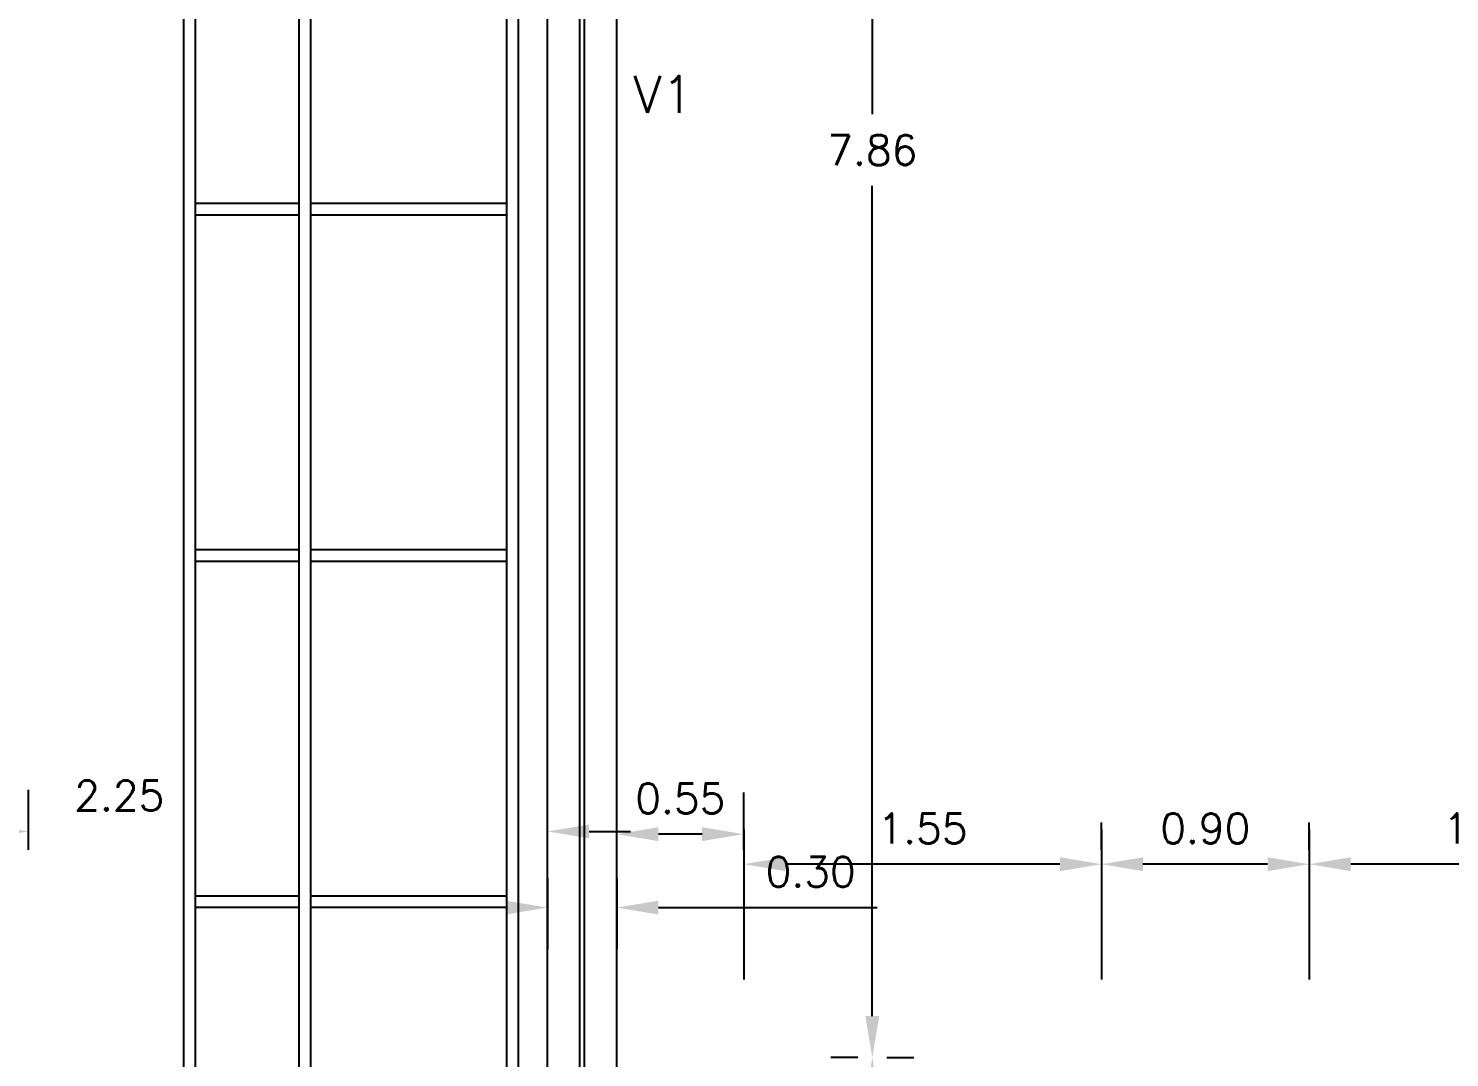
# Model space of a CAD drawing. Extents: x 19.8 to 90.6, y 5.5 to 74.
# Drawn here: x 26.48 to 32.63, y 44.06 to 48.52 of the extents above; entities that cross this region are included whole.
import ezdxf

# ---------------------------------------------------------------- set-up
doc = ezdxf.new("R2010")
doc.units = 0
doc.header["$MEASUREMENT"] = 0
doc.linetypes.add('Default', pattern=[0])
doc.linetypes.add('Solid', pattern=[0])
doc.layers.get('DEFPOINTS').update_dxf_attribs({"linetype": 'Solid'})
for name, color, linetype in [('1st floor plan$0$2FIN', 7, 'Continuous'), ('1st floor plan$0$FAC', 142, 'Continuous'), ('Dimensions (COTAS)', 212, 'Solid'), ('Text O', 212, 'Default'), ('Xref_Plan', 7, 'Continuous')]:
    doc.layers.add(name, color=color, linetype=linetype)
doc.styles.add('Simplex', font='SIMPLEX.SHX')
doc.dimstyles.get("Standard").update_dxf_attribs({"dimtxt": 0.13, "dimasz": 0.18, "dimexe": 0.18, "dimexo": 0.0625, "dimgap": 0.09, "dimtad": 1, "dimtih": 1, "dimtoh": 1, "dimzin": 0, "dimdsep": 46, "dimtxsty": 'Simplex', "dimcen": 0.09, "dimadec": 0, "dimazin": 0, "dimtfac": 1, "dimtofl": 0, "dimtmove": 0, "dimatfit": 3, "dimfxl": 1, "dimtolj": 1, "dimtzin": 0, "dimarcsym": 0})

# ---------------------------------------------------------------- blocks, each defined once
blk = doc.blocks.new('*D149')
at = {"layer": 'DEFPOINTS', "color": 0}
for p in [(30.1337, 51.9266), (30.1337, 44.0621), (30.1337, 44.0621)]:
    blk.add_point(p, dxfattribs=at)
at = {"layer": 'Dimensions (COTAS)', "color": 0, "lineweight": -2}
for p, q in [((30.1962, 51.9266), (30.3137, 51.9266)), ((30.1337, 51.7466), (30.1337, 48.1493)), ((30.1337, 44.2421), (30.1337, 47.8393)), ((30.0712, 44.0621), (29.9537, 44.0621))]:
    blk.add_line(p, q, dxfattribs=at)
at = {"layer": 'Dimensions (COTAS)', "color": 0}
for points in [[(30.1037, 51.7466), (30.1637, 51.7466), (30.1337, 51.9266)], [(30.1037, 44.2421), (30.1637, 44.2421), (30.1337, 44.0621)]]:
    blk.add_solid(points, dxfattribs=at)
at = {"layer": 'Dimensions (COTAS)', "color": 0, "insert": (30.1337, 47.9943), "char_height": 0.13, "attachment_point": 5, "style": 'Simplex'}
blk.add_mtext('\\A1;7.86', dxfattribs=at)
blk = doc.blocks.new('*D150')
at = {"layer": 'DEFPOINTS', "color": 0}
for p in [(29.0266, 45.03), (29.0266, 44.9), (29.5764, 44.9)]:
    blk.add_point(p, dxfattribs=at)
at = {"layer": 'Dimensions (COTAS)', "color": 0, "lineweight": -2}
for p, q in [((29.0266, 44.9625), (29.0266, 45.21)), ((29.5764, 44.9625), (29.5764, 45.21)), ((29.3964, 45.03), (29.2066, 45.03))]:
    blk.add_line(p, q, dxfattribs=at)
at = {"layer": 'Dimensions (COTAS)', "color": 0}
for points in [[(29.2066, 45.06), (29.2066, 45), (29.0266, 45.03)], [(29.3964, 45.06), (29.3964, 45), (29.5764, 45.03)]]:
    blk.add_solid(points, dxfattribs=at)
at = {"layer": 'Dimensions (COTAS)', "color": 0, "insert": (29.3015, 45.185), "char_height": 0.13, "attachment_point": 5, "style": 'Simplex'}
blk.add_mtext('\\A1;0.55', dxfattribs=at)
blk = doc.blocks.new('*D151')
at = {"layer": 'DEFPOINTS', "color": 0}
for p in [(28.7266, 44.9), (29.0266, 44.9), (28.7266, 44.712)]:
    blk.add_point(p, dxfattribs=at)
at = {"layer": 'Dimensions (COTAS)', "color": 0, "lineweight": -2}
for p, q in [((28.7266, 44.8375), (28.7266, 44.532)), ((29.0266, 44.8375), (29.0266, 44.532)), ((28.5466, 44.712), (28.3666, 44.712)), ((29.2066, 44.712), (30.1547, 44.712))]:
    blk.add_line(p, q, dxfattribs=at)
at = {"layer": 'Dimensions (COTAS)', "color": 0}
for points in [[(28.5466, 44.742), (28.5466, 44.682), (28.7266, 44.712)], [(29.2066, 44.742), (29.2066, 44.682), (29.0266, 44.712)]]:
    blk.add_solid(points, dxfattribs=at)
at = {"layer": 'Dimensions (COTAS)', "color": 0, "insert": (29.8666, 44.867), "char_height": 0.13, "attachment_point": 5, "style": 'Simplex'}
blk.add_mtext('\\A1;0.30', dxfattribs=at)
blk = doc.blocks.new('*D154')
at = {"layer": 'DEFPOINTS', "color": 0}
for p in [(26.4773, 45.0419), (26.4773, 44.9), (28.7266, 44.9)]:
    blk.add_point(p, dxfattribs=at)
at = {"layer": 'Dimensions (COTAS)', "color": 0, "lineweight": -2}
for p, q in [((26.4773, 44.9625), (26.4773, 45.2219)), ((28.7266, 44.9625), (28.7266, 45.2219)), ((26.2973, 45.0419), (26.1173, 45.0419)), ((28.9066, 45.0419), (29.0866, 45.0419))]:
    blk.add_line(p, q, dxfattribs=at)
at = {"layer": 'Dimensions (COTAS)', "color": 0}
for points in [[(26.2973, 45.0719), (26.2973, 45.0119), (26.4773, 45.0419)], [(28.9066, 45.0719), (28.9066, 45.0119), (28.7266, 45.0419)]]:
    blk.add_solid(points, dxfattribs=at)
at = {"layer": 'Dimensions (COTAS)', "color": 0, "insert": (26.8709, 45.1969), "char_height": 0.13, "attachment_point": 5, "style": 'Simplex'}
blk.add_mtext('\\A1;2.25', dxfattribs=at)
blk = doc.blocks.new('L')
at = {"color": 0}
blk.add_line((0, 0.15), (0, -0.5), dxfattribs=at)
blk = doc.blocks.new('*D160')
at = {"layer": 'DEFPOINTS', "color": 0}
for p in [(29.5764, 44.9), (29.5764, 44.9), (31.1264, 44.9)]:
    blk.add_point(p, dxfattribs=at)
at = {"layer": 'Dimensions (COTAS)', "color": 0, "lineweight": -2}
for p, q in [((29.5764, 44.9625), (29.5764, 45.08)), ((30.9464, 44.9), (29.7564, 44.9)), ((31.1264, 44.8375), (31.1264, 44.72))]:
    blk.add_line(p, q, dxfattribs=at)
at = {"layer": 'Dimensions (COTAS)', "color": 0}
for points in [[(29.7564, 44.93), (29.7564, 44.87), (29.5764, 44.9)], [(30.9464, 44.93), (30.9464, 44.87), (31.1264, 44.9)]]:
    blk.add_solid(points, dxfattribs=at)
at = {"layer": 'Dimensions (COTAS)', "color": 0, "insert": (30.3514, 45.055), "char_height": 0.13, "attachment_point": 5, "style": 'Simplex'}
blk.add_mtext('\\A1;1.55', dxfattribs=at)
blk = doc.blocks.new('*D161')
at = {"layer": 'DEFPOINTS', "color": 0}
for p in [(32.0264, 44.9), (32.0264, 44.9), (33.5764, 44.9)]:
    blk.add_point(p, dxfattribs=at)
at = {"layer": 'Dimensions (COTAS)', "color": 0, "lineweight": -2}
for p, q in [((32.0264, 44.9625), (32.0264, 45.08)), ((33.3964, 44.9), (32.2064, 44.9)), ((33.5764, 44.8375), (33.5764, 44.72))]:
    blk.add_line(p, q, dxfattribs=at)
at = {"layer": 'Dimensions (COTAS)', "color": 0}
for points in [[(32.2064, 44.93), (32.2064, 44.87), (32.0264, 44.9)], [(33.3964, 44.93), (33.3964, 44.87), (33.5764, 44.9)]]:
    blk.add_solid(points, dxfattribs=at)
at = {"layer": 'Dimensions (COTAS)', "color": 0, "insert": (32.8014, 45.055), "char_height": 0.13, "attachment_point": 5, "style": 'Simplex'}
blk.add_mtext('\\A1;1.55', dxfattribs=at)
blk = doc.blocks.new('*D163')
at = {"layer": 'DEFPOINTS', "color": 0}
for p in [(31.1264, 44.9), (31.1264, 44.9), (32.0264, 44.9)]:
    blk.add_point(p, dxfattribs=at)
at = {"layer": 'Dimensions (COTAS)', "color": 0, "lineweight": -2}
for p, q in [((31.1264, 44.9625), (31.1264, 45.08)), ((31.8464, 44.9), (31.3064, 44.9)), ((32.0264, 44.8375), (32.0264, 44.72))]:
    blk.add_line(p, q, dxfattribs=at)
at = {"layer": 'Dimensions (COTAS)', "color": 0}
for points in [[(31.3064, 44.93), (31.3064, 44.87), (31.1264, 44.9)], [(31.8464, 44.93), (31.8464, 44.87), (32.0264, 44.9)]]:
    blk.add_solid(points, dxfattribs=at)
at = {"layer": 'Dimensions (COTAS)', "color": 0, "insert": (31.5764, 45.055), "char_height": 0.13, "attachment_point": 5, "style": 'Simplex'}
blk.add_mtext('\\A1;0.90', dxfattribs=at)
blk = doc.blocks.new('*D165')
at = {"layer": 'DEFPOINTS', "color": 0}
for p in [(30.1337, 44.0621), (30.1337, 42.1621), (30.1337, 42.1621)]:
    blk.add_point(p, dxfattribs=at)
at = {"layer": 'Dimensions (COTAS)', "color": 0, "lineweight": -2}
for p, q in [((30.1962, 44.0621), (30.3137, 44.0621)), ((30.1337, 43.8821), (30.1337, 43.2671)), ((30.1337, 42.3421), (30.1337, 42.9571)), ((30.0712, 42.1621), (29.9537, 42.1621))]:
    blk.add_line(p, q, dxfattribs=at)
at = {"layer": 'Dimensions (COTAS)', "color": 0}
for points in [[(30.1037, 43.8821), (30.1637, 43.8821), (30.1337, 44.0621)], [(30.1037, 42.3421), (30.1637, 42.3421), (30.1337, 42.1621)]]:
    blk.add_solid(points, dxfattribs=at)
at = {"layer": 'Dimensions (COTAS)', "color": 0, "insert": (30.1337, 43.1121), "char_height": 0.13, "attachment_point": 5, "style": 'Simplex'}
blk.add_mtext('\\A1;1.90', dxfattribs=at)
blk = doc.blocks.new('1st floor plan')
at = {"layer": '1st floor plan$0$2FIN'}
for p, q in [((28.7266, 43.5921), (28.7266, 51.927)), ((28.8666, 43.5921), (28.8666, 51.927)), ((28.8866, 43.5921), (28.8866, 51.927)), ((29.0266, 43.5921), (29.0266, 51.927))]:
    blk.add_line(p, q, dxfattribs=at)
at = {"layer": '1st floor plan$0$FAC'}
for p, q in [((27.1493, 54.2871), (27.1493, 43.642)), ((27.1993, 54.2871), (27.1993, 43.642)), ((27.6493, 54.2871), (27.6493, 43.642)), ((27.6993, 54.2871), (27.6993, 43.642)), ((28.5493, 54.2871), (28.5493, 43.642)), ((28.5993, 54.2871), (28.5993, 43.642)), ((27.6493, 47.762), (27.1993, 47.762)), ((28.5493, 47.762), (27.6993, 47.762)), ((27.6493, 47.712), (27.1993, 47.712)), ((28.5493, 47.712), (27.6993, 47.712)), ((27.6493, 46.262), (27.1993, 46.262)), ((28.5493, 46.262), (27.6993, 46.262)), ((27.6493, 46.212), (27.1993, 46.212)), ((28.5493, 46.212), (27.6993, 46.212)), ((27.6493, 44.762), (27.1993, 44.762)), ((27.6493, 44.712), (27.1993, 44.712)), ((28.5493, 44.762), (27.6993, 44.762)), ((28.5493, 44.712), (27.6993, 44.712))]:
    blk.add_line(p, q, dxfattribs=at)

msp = doc.modelspace()

# ---------------------------------------------------------------- block references
at = {"layer": 'Dimensions (COTAS)', "rotation": 359.9999999999999}
for p in [(29.5764, 44.9), (31.1264, 44.9), (32.0264, 44.9)]:
    msp.add_blockref('L', p, dxfattribs=at)
at = {"layer": 'Xref_Plan'}
msp.add_blockref('1st floor plan', (0, 0), dxfattribs=at)

# ---------------------------------------------------------------- texts
at = {"layer": 'Text O', "style": 'Simplex'}
msp.add_text('V1', height=0.16, dxfattribs=at).set_placement((29.098, 48.1552))

# ---------------------------------------------------------------- dimensions: what is measured, and where the dimension line sits
at = {"layer": 'Dimensions (COTAS)'}
for base, p1, p2, picture, middle in [((30.1337, 44.0621), (30.1337, 51.9266), (30.1337, 44.0621), '*D149', (30.1337, 47.9943)), ((30.1337, 42.1621), (30.1337, 44.0621), (30.1337, 42.1621), '*D165', (30.1337, 43.1121))]:
    dim = msp.add_linear_dim(base=base, p1=p1, p2=p2, angle=90, dimstyle='Standard', dxfattribs=at)
    dim.commit()
    dim.dimension.update_dxf_attribs({"geometry": picture, "text_midpoint": middle})
for base, p1, p2, picture, middle in [((26.4773, 45.0419), (28.7266, 44.9), (26.4773, 44.9), '*D154', (26.8709, 45.0419)), ((29.0266, 45.03), (29.5764, 44.9), (29.0266, 44.9), '*D150', (29.3015, 45.03)), ((28.7266, 44.712), (29.0266, 44.9), (28.7266, 44.9), '*D151', (29.8666, 44.712))]:
    dim = msp.add_linear_dim(base=base, p1=p1, p2=p2, dimstyle='Standard', dxfattribs=at)
    dim.commit()
    dim.dimension.update_dxf_attribs({"geometry": picture, "text_midpoint": middle, "dimtype": 160})
for base, p1, p2, picture, middle in [((29.5764, 44.9), (31.1264, 44.9), (29.5764, 44.9), '*D160', (30.3514, 45.055)), ((31.1264, 44.9), (32.0264, 44.9), (31.1264, 44.9), '*D163', (31.5764, 45.055)), ((32.0264, 44.9), (33.5764, 44.9), (32.0264, 44.9), '*D161', (32.8014, 45.055))]:
    dim = msp.add_linear_dim(base=base, p1=p1, p2=p2, dimstyle='Standard', dxfattribs=at)
    dim.commit()
    dim.dimension.update_dxf_attribs({"geometry": picture, "text_midpoint": middle})

doc.saveas('drawing.dxf')
